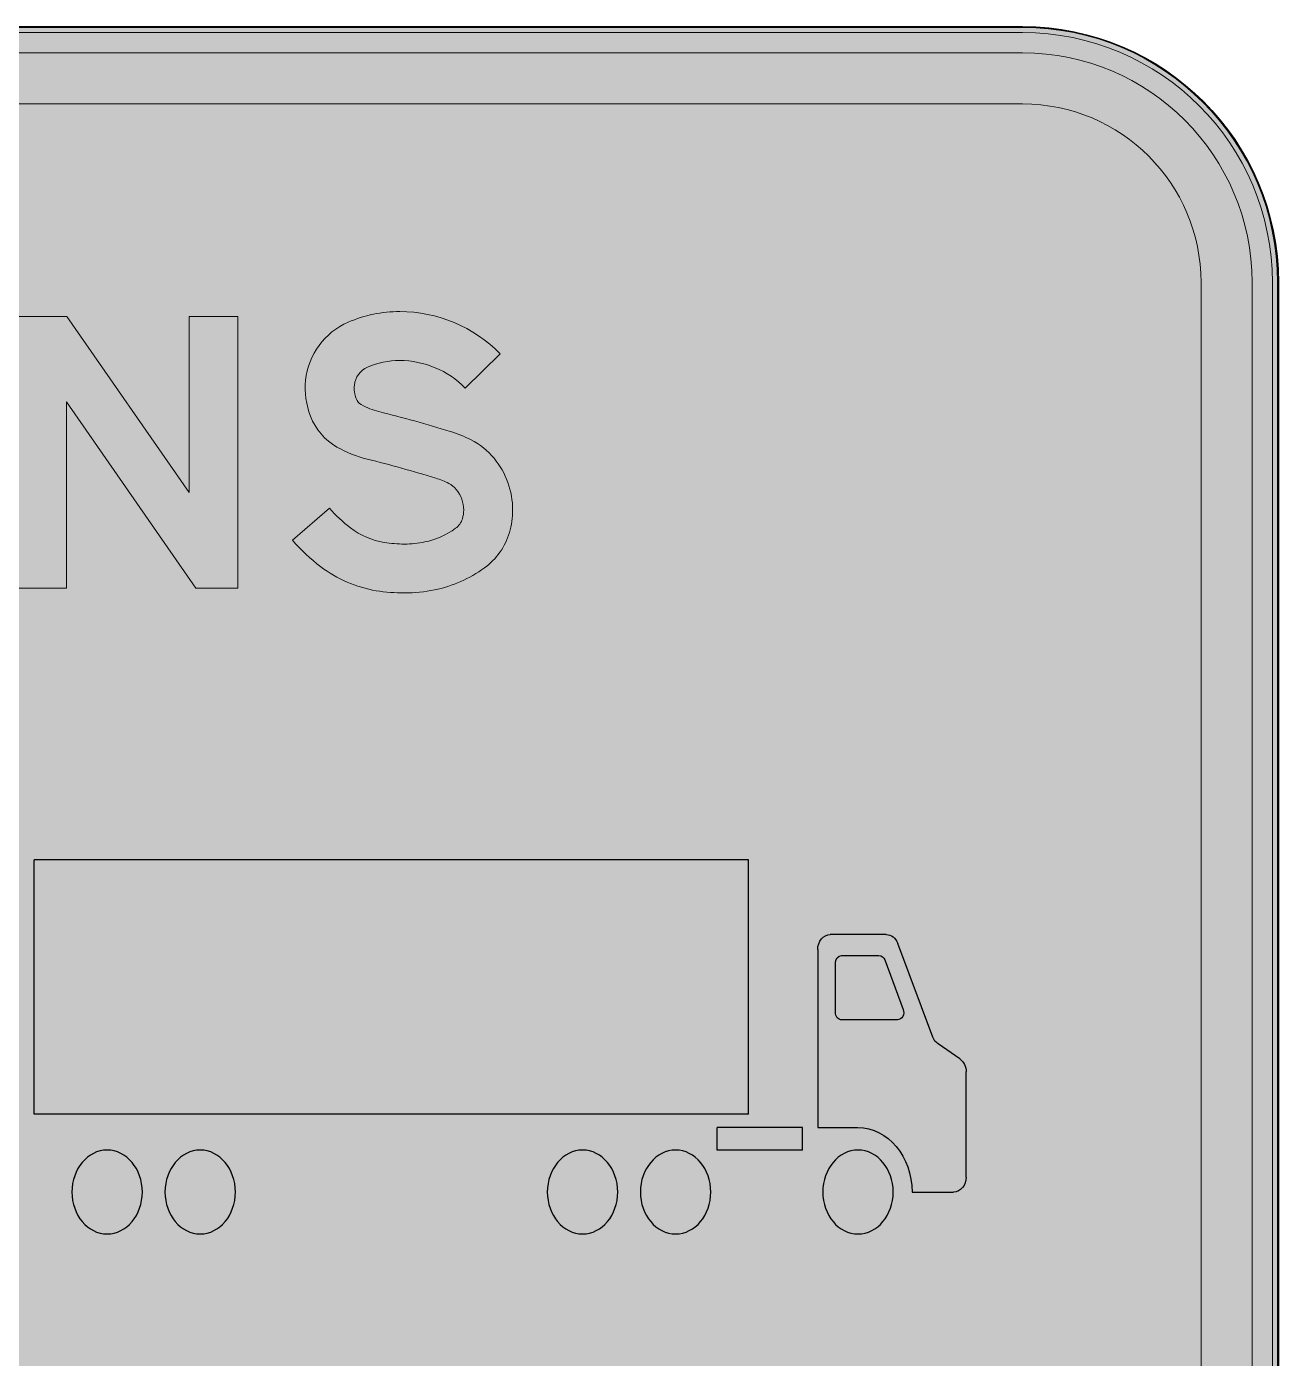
# Model space of a CAD drawing. Header units: millimetres. Extents: x 225 to 13152, y -1303 to 13251.
# Drawn here: x 13115.4 to 13152.22, y 13211.97 to 13251.16 of the extents above; entities that cross this region are included whole.
import ezdxf

# ---------------------------------------------------------------- set-up
doc = ezdxf.new("R2010")
doc.units = ezdxf.units.MM
doc.layers.get('0').update_dxf_attribs({"linetype": 'CONTINUOUS'})
for name, color, linetype, lineweight in [('GSBWFILL', 1, 'CONTINUOUS', 0), ('GSCOLORFILL', 3, 'CONTINUOUS', 0), ('GSOUTLINE', 7, 'CONTINUOUS', 0)]:
    doc.layers.add(name, color=color, linetype=linetype, lineweight=lineweight)
doc.layers.add('L18', color=4, linetype='CONTINUOUS')
doc.layers.add('L25', color=1, linetype='CONTINUOUS')

# ---------------------------------------------------------------- blocks, each defined once
blk = doc.blocks.new('*U205')
at = {"layer": 'GSBWFILL', "transparency": 33554687}
blk.add_hatch(color=256, dxfattribs=at).paths.add_polyline_path([(-1099.700000000001, -585), (1100, -585, 0.414213562373095), (1235, -450), (1235, 450, 0.414213562373095), (1100, 585), (-1100, 585, 0.414213562373095), (-1235, 450), (-1235, -450, 0.414213562373095), (-1100, -585), (-1100, -555, -0.414213562373095), (-1205, -450), (-1205, 450, -0.414213562373095), (-1100, 555), (1100, 555, -0.414213562373095), (1205, 450), (1205, -450, -0.414213562373095), (1100, -555), (-1099.700000000001, -555)])
at = {"layer": 'GSCOLORFILL', "transparency": 33554687}
for color, points in [(40, [(-1100, -600), (1100, -600, 0.414213562373095), (1250, -450), (1250, 450, 0.414213562373095), (1100, 600), (-1100, 600, 0.414213562373095), (-1250, 450), (-1250, -450, 0.414213562373095)]), (40, [(-1099.969999999999, -600), (1100, -600, 0.414213562373095), (1250, -450), (1250, 450, 0.414213562373095), (1100, 600), (-1100, 600, 0.414213562373095), (-1250, 450), (-1250, -450, 0.414213562373095), (-1100, -600), (-1100, -597, -0.414213562373095), (-1247, -450), (-1247, 450, -0.414213562373095), (-1100, 597), (1100, 597, -0.414213562373095), (1247, 450), (1247, -450, -0.414213562373095), (1100, -597), (-1099.969999999999, -597)]), (28, [(-1099.700000000001, -585), (1100, -585, 0.414213562373095), (1235, -450), (1235, 450, 0.414213562373095), (1100, 585), (-1100, 585, 0.414213562373095), (-1235, 450), (-1235, -450, 0.414213562373095), (-1100, -585), (-1100, -555, -0.414213562373095), (-1205, -450), (-1205, 450, -0.414213562373095), (-1100, 555), (1100, 555, -0.414213562373095), (1205, 450), (1205, -450, -0.414213562373095), (1100, -555), (-1099.700000000001, -555)])]:
    blk.add_hatch(color=color, dxfattribs=at).paths.add_polyline_path(points)
at = {"layer": 'GSBWFILL', "linetype": 'Continuous', "transparency": 33554687}
for points in [[(-1100, -600), (1100, -600, 0.414213562373095), (1250, -450), (1250, 450, 0.414213562373095), (1100, 600), (-1100, 600, 0.414213562373095), (-1250, 450), (-1250, -450, 0.414213562373095), (-1100, -600)], [(-1099.700000000001, -585), (1100, -585, 0.414213562373095), (1235, -450), (1235, 450, 0.414213562373095), (1100, 585), (-1100, 585, 0.414213562373095), (-1235, 450), (-1235, -450, 0.414213562373095), (-1100, -585), (-1100, -555, -0.414213562373095), (-1205, -450), (-1205, 450, -0.414213562373095), (-1100, 555), (1100, 555, -0.414213562373095), (1205, 450), (1205, -450, -0.414213562373095), (1100, -555), (-1099.700000000001, -555), (-1099.700000000001, -585)]]:
    blk.add_lwpolyline(points, format="xyb", close=True, dxfattribs=at).dxf.unprotected_set("ltscale", 0)
at = {"layer": 'GSCOLORFILL', "color": 40, "linetype": 'Continuous', "transparency": 33554687}
for points in [[(-1100, -600), (1100, -600, 0.414213562373095), (1250, -450), (1250, 450, 0.414213562373095), (1100, 600), (-1100, 600, 0.414213562373095), (-1250, 450), (-1250, -450, 0.414213562373095), (-1100, -600)], [(-1099.969999999999, -600), (1100, -600, 0.414213562373095), (1250, -450), (1250, 450, 0.414213562373095), (1100, 600), (-1100, 600, 0.414213562373095), (-1250, 450), (-1250, -450, 0.414213562373095), (-1100, -600), (-1100, -597, -0.414213562373095), (-1247, -450), (-1247, 450, -0.414213562373095), (-1100, 597), (1100, 597, -0.414213562373095), (1247, 450), (1247, -450, -0.414213562373095), (1100, -597), (-1099.969999999999, -597), (-1099.969999999999, -600)]]:
    blk.add_lwpolyline(points, format="xyb", close=True, dxfattribs=at).dxf.unprotected_set("ltscale", 0)
at = {"layer": 'GSCOLORFILL', "color": 28, "linetype": 'Continuous', "transparency": 33554687}
blk.add_lwpolyline([(-1099.700000000001, -585), (1100, -585, 0.414213562373095), (1235, -450), (1235, 450, 0.414213562373095), (1100, 585), (-1100, 585, 0.414213562373095), (-1235, 450), (-1235, -450, 0.414213562373095), (-1100, -585), (-1100, -555, -0.414213562373095), (-1205, -450), (-1205, 450, -0.414213562373095), (-1100, 555), (1100, 555, -0.414213562373095), (1205, 450), (1205, -450, -0.414213562373095), (1100, -555), (-1099.700000000001, -555), (-1099.700000000001, -585)], format="xyb", close=True, dxfattribs=at).dxf.unprotected_set("ltscale", 0)
at = {"layer": 'GSOUTLINE', "linetype": 'Continuous', "transparency": 33554687}
for points in [[(-1100, -600), (1100, -600, 0.414213562373095), (1250, -450), (1250, 450, 0.414213562373095), (1100, 600), (-1100, 600, 0.414213562373095), (-1250, 450), (-1250, -450, 0.414213562373095), (-1100, -600)], [(-1100, -585), (1100, -585, 0.414213562373095), (1235, -450), (1235, 450, 0.414213562373095), (1100, 585), (-1100, 585, 0.414213562373095), (-1235, 450), (-1235, -450, 0.414213562373095), (-1100, -585)], [(-1100, -555), (1100, -555, 0.414213562373095), (1205, -450), (1205, 450, 0.414213562373095), (1100, 555), (-1100, 555, 0.414213562373095), (-1205, 450), (-1205, -450, 0.414213562373095), (-1100, -555)]]:
    blk.add_lwpolyline(points, format="xyb", close=True, dxfattribs=at).dxf.unprotected_set("ltscale", 0)
blk = doc.blocks.new('*U161')
at = {"layer": 'GSBWFILL', "linetype": 'Continuous'}
blk.add_hatch(color=256, dxfattribs=at).paths.add_polyline_path([(57.00000000000007, 163.9999999999999), (57.00000000000001, 0), (93, 0), (93.00000000000006, 163.9999999999999), (150, 163.9999999999999), (150, 200), (0, 200), (0, 164)])
at = {"layer": 'GSCOLORFILL', "linetype": 'Continuous'}
blk.add_hatch(color=0, dxfattribs=at).paths.add_polyline_path([(150, 163.9999999999999), (150, 200), (0, 200), (0, 164), (57.00000000000006, 163.9999999999999), (56.99999999999999, 0), (93, 0), (93.00000000000006, 163.9999999999999)])
at = {"layer": 'GSBWFILL'}
blk.add_lwpolyline([(0, 164), (57.00000000000006, 163.9999999999999), (57, 0), (93, 0), (93.00000000000006, 163.9999999999999), (150, 163.9999999999999), (150, 200), (0, 200)], close=True, dxfattribs=at)
at = {"layer": 'GSCOLORFILL', "color": 0}
blk.add_lwpolyline([(0, 164), (57.00000000000006, 163.9999999999999), (57, 0), (93, 0), (93.00000000000006, 163.9999999999999), (150, 163.9999999999999), (150, 200), (0, 200)], close=True, dxfattribs=at)
at = {"layer": 'GSOUTLINE'}
blk.add_lwpolyline([(0, 164), (57.00000000000006, 163.9999999999999), (57, 0), (93, 0), (93.00000000000006, 163.9999999999999), (150, 163.9999999999999), (150, 200), (0, 200)], close=True, dxfattribs=at)
blk = doc.blocks.new('*U162')
at = {"layer": 'GSBWFILL'}
h = blk.add_hatch(color=256, dxfattribs=at)
edge = h.paths.add_edge_path()
edge.add_line((36.00499999523612, 163.9999999999999), (36.00499999523612, 200))
edge.add_line((36.00499999523612, 200), (96.68865915777639, 200))
edge.add_arc((96.68865914828642, 138.9999999985824), 61.00000000141762, -62.16300381389169, 89.99999999108633, ccw=False)
edge.add_line((125.1730801702538, 85.05894180339811), (161.9999999785624, 0))
edge.add_line((161.9999999785624, 0), (122.7706969207973, 0))
edge.add_line((122.7706969207973, 0), (88.99999998822256, 78))
edge.add_line((88.99999998822256, 78), (36.00999999523475, 78))
edge.add_line((36.00999999523475, 78), (35.99999999523612, 0))
edge.add_line((35.99999999523612, 0), (5.684341886080801e-14, 0))
edge.add_line((5.684341886080801e-14, 0), (5.684341886080801e-14, 200))
edge.add_line((5.684341886080801e-14, 200), (35.99279999523714, 200))
edge.add_line((35.99279999523714, 200), (36.00999999523475, 114))
edge.add_line((36.00999999523475, 114), (96.68865915777667, 114.000000001654))
edge.add_arc((96.68865915777644, 138.9999999999999), 24.99999999834591, 270.0000000000005, 449.9999999999999)
edge.add_line((96.6886591577765, 163.9999999983459), (36.00499999523612, 163.9999999999999))
at = {"layer": 'GSCOLORFILL'}
h = blk.add_hatch(color=0, dxfattribs=at)
edge = h.paths.add_edge_path()
edge.add_line((36.00499999523606, 163.9999999999999), (36.00499999523606, 200))
edge.add_line((36.00499999523606, 200), (96.68865915777633, 200))
edge.add_arc((96.68865914828633, 138.9999999985824), 61.00000000141762, -62.16300381389169, 89.99999999108633, ccw=False)
edge.add_line((125.1730801702537, 85.05894180339811), (161.9999999785623, 0))
edge.add_line((161.9999999785623, 0), (122.7706969207973, 0))
edge.add_line((122.7706969207973, 0), (88.9999999882225, 78))
edge.add_line((88.9999999882225, 78), (36.00999999523469, 78))
edge.add_line((36.00999999523469, 78), (35.99999999523607, 0))
edge.add_line((35.99999999523607, 0), (0, 0))
edge.add_line((0, 0), (0, 200))
edge.add_line((0, 200), (35.99279999523708, 200))
edge.add_line((35.99279999523708, 200), (36.00999999523469, 114))
edge.add_line((36.00999999523469, 114), (96.68865915777667, 114.000000001654))
edge.add_arc((96.68865915777641, 138.9999999999999), 24.99999999834591, 270.0000000000006, 449.9999999999999)
edge.add_line((96.68865915777644, 163.9999999983459), (36.00499999523606, 163.9999999999999))
at = {"layer": 'GSBWFILL'}
blk.add_lwpolyline([(36.00499999523612, 163.9999999999999), (36.00499999523612, 200), (96.68865915777639, 200, -0.7824316467772549), (125.1730801702538, 85.05894180339811), (161.9999999785624, 0), (122.7706969207973, 0), (88.99999998822256, 78), (36.00999999523475, 78), (35.99999999523612, 0), (5.684341886080801e-14, 0), (5.684341886080801e-14, 200), (35.99279999523714, 200), (36.00999999523475, 114), (96.68865915777667, 114.000000001654, 0.9999999999999943), (96.6886591577765, 163.9999999983459)], format="xyb", close=True, dxfattribs=at)
at = {"layer": 'GSCOLORFILL', "color": 0}
blk.add_lwpolyline([(36.00499999523606, 163.9999999999999), (36.00499999523606, 200), (96.68865915777633, 200, -0.7824316467772549), (125.1730801702537, 85.05894180339811), (161.9999999785623, 0), (122.7706969207973, 0), (88.9999999882225, 78), (36.00999999523469, 78), (35.99999999523607, 0), (0, 0), (0, 200), (35.99279999523708, 200), (36.00999999523469, 114), (96.68865915777667, 114.000000001654, 0.9999999999999943), (96.68865915777644, 163.9999999983459)], format="xyb", close=True, dxfattribs=at)
at = {"layer": 'GSOUTLINE'}
for points in [[(96.68865915777639, 200), (5.684341886080801e-14, 200), (5.684341886080801e-14, 0), (35.99999999523612, 0), (36.00999999523475, 78), (88.99999998822256, 78), (122.7706969207973, 0), (161.9999999785624, 0), (125.1730801702538, 85.05894180339811, 0.7824316467772549)], [(96.6886591577765, 163.9999999983459), (35.99999999523612, 164), (36.00999999523475, 114), (96.68865915777667, 114.000000001654, 0.9999999999999943)]]:
    blk.add_lwpolyline(points, format="xyb", close=True, dxfattribs=at)
blk = doc.blocks.new('*U163')
at = {"layer": 'GSBWFILL', "linetype": 'Continuous'}
blk.add_hatch(color=256, dxfattribs=at).paths.add_polyline_path([(0, 0), (39.04631096531398, 0), (58.78631096531399, 47), (102, 47), (101.9999999999999, 82.99999999999997), (73.90631096531399, 82.99999999999997), (102, 149.8897357968715), (130.093689034686, 83), (102.01, 83), (102.0099999999999, 46.99999999999999), (145.213689034686, 47), (164.953689034686, 0), (204, 0), (120, 200), (84, 200)])
at = {"layer": 'GSCOLORFILL', "linetype": 'Continuous'}
blk.add_hatch(color=0, dxfattribs=at).paths.add_polyline_path([(130.093689034686, 82.99999999999999), (102.01, 83), (102.0099999999999, 47), (145.213689034686, 47), (164.953689034686, 0), (204, 0), (120, 200), (84, 200), (0, 0), (39.04631096531398, 0), (58.78631096531399, 47), (102, 47), (102, 82.99999999999996), (73.906310965314, 83.00000000000001), (102, 149.8897357968715)])
at = {"layer": 'GSBWFILL'}
blk.add_lwpolyline([(130.093689034686, 82.99999999999999), (102.01, 83), (102.0099999999999, 47), (145.213689034686, 47), (164.953689034686, 0), (204, 0), (120, 200), (84, 200), (0, 0), (39.04631096531398, 0), (58.78631096531399, 47), (102, 47), (101.9999999999999, 82.99999999999997), (73.90631096531399, 83), (102, 149.8897357968715)], close=True, dxfattribs=at)
at = {"layer": 'GSCOLORFILL', "color": 0}
blk.add_lwpolyline([(130.093689034686, 82.99999999999999), (102.01, 83), (102.0099999999999, 47), (145.213689034686, 47), (164.953689034686, 0), (204, 0), (120, 200), (84, 200), (0, 0), (39.04631096531398, 0), (58.78631096531399, 47), (102, 47), (101.9999999999999, 82.99999999999997), (73.90631096531399, 83), (102, 149.8897357968715)], close=True, dxfattribs=at)
at = {"layer": 'GSOUTLINE'}
for points in [[(58.78631096531399, 47), (145.213689034686, 46.99999999999999), (164.953689034686, 0), (204, 0), (120, 200), (84, 200), (0, 0), (39.04631096531399, 0)], [(130.093689034686, 82.99999999999999), (102, 149.8897357968715), (73.90631096531399, 83)]]:
    blk.add_lwpolyline(points, close=True, dxfattribs=at)
blk = doc.blocks.new('*U164')
at = {"layer": 'GSBWFILL', "linetype": 'Continuous'}
blk.add_hatch(color=256, dxfattribs=at).paths.add_polyline_path([(0, 0), (36, 0), (36, 200), (0, 200)])
at = {"layer": 'GSCOLORFILL', "linetype": 'Continuous'}
blk.add_hatch(color=0, dxfattribs=at).paths.add_polyline_path([(36, 200), (0, 200), (0, 0), (36, 0)])
at = {"layer": 'GSBWFILL'}
blk.add_lwpolyline([(0, 0), (0, 200), (36, 200), (36, 0)], close=True, dxfattribs=at)
at = {"layer": 'GSCOLORFILL', "color": 0}
blk.add_lwpolyline([(0, 0), (0, 200), (36, 200), (36, 0)], close=True, dxfattribs=at)
at = {"layer": 'GSOUTLINE'}
blk.add_lwpolyline([(0, 0), (0, 200), (36, 200), (36, 0)], close=True, dxfattribs=at)
blk = doc.blocks.new('*U165')
at = {"layer": 'GSBWFILL', "linetype": 'Continuous'}
blk.add_hatch(color=256, dxfattribs=at).paths.add_polyline_path([(131, 0), (162, 0), (162, 200), (126, 200), (126, 70.38686046613338), (36.12227550571287, 200), (0, 200), (0, 0), (36, 0), (36, 137)])
at = {"layer": 'GSCOLORFILL', "linetype": 'Continuous'}
blk.add_hatch(color=0, dxfattribs=at).paths.add_polyline_path([(162, 200), (126, 200), (126, 70.38686046613338), (36.12227550571287, 200), (0, 200), (0, 0), (36, 0), (36, 137), (131, 0), (162, 0)])
at = {"layer": 'GSBWFILL'}
blk.add_lwpolyline([(162, 200), (162, 0), (131, 0), (36, 137), (36, 0), (0, 0), (0, 200), (36.12227550571288, 200), (126, 70.38686046613333), (126, 200)], close=True, dxfattribs=at)
at = {"layer": 'GSCOLORFILL', "color": 0}
blk.add_lwpolyline([(162, 200), (162, 0), (131, 0), (36, 137), (36, 0), (0, 0), (0, 200), (36.12227550571288, 200), (126, 70.38686046613333), (126, 200)], close=True, dxfattribs=at)
at = {"layer": 'GSOUTLINE'}
blk.add_lwpolyline([(162, 200), (162, 0), (131, 0), (36, 137), (36, 0), (0, 0), (0, 200), (36.12227550571286, 200), (126, 70.38686046613333), (126, 200)], close=True, dxfattribs=at)
blk = doc.blocks.new('*U166')
at = {"layer": 'GSBWFILL'}
h = blk.add_hatch(color=256, dxfattribs=at)
edge = h.paths.add_edge_path()
edge.add_arc((102.1677367288178, 57.50820776820213), 23.83226327118223, 6.832938938193173e-14, 39.55608542603352)
edge.add_arc((107.1534970872967, 61.62635490903778), 17.36566120937627, 39.55608542603418, 63.01077826704883)
edge.add_arc((87.8050587171796, 23.63524046432323), 59.99999999999925, 63.01077826704869, 72.8961176715449)
edge.add_arc((-169.4735156778506, -812.46024808554), 934.7845053589897, 72.89611767154476, 76.10673573896845)
edge.add_arc((75.69239005524184, 178.7088812800609), 86.25543721979645, 240.1812424533808, 256.1067357389686, ccw=False)
edge.add_arc((55.0358952433962, 142.6679730541961), 44.71463987962718, 201.2247471099137, 240.1812424533812, ccw=False)
edge.add_arc((66.646312128295, 147.1771271481237), 57.16992995589305, 174.1420972584934, 201.2247471099136, ccw=False)
edge.add_arc((61.79447591919619, 147.6749130327941), 52.29262482017525, 113.3248090472218, 174.1420972584929, ccw=False)
edge.add_arc((78.90863453129744, 107.9835979516592), 95.5164020483408, 90.00000000000011, 113.32480904722209, ccw=False)
edge.add_arc((78.90863453129735, 100.0247905084006), 103.4752094915994, 44.43422151187508, 90, ccw=False)
edge.add_line((152.7955899241834, 172.4667452176714), (127.089622212566, 147.263506854134))
edge.add_arc((78.90863453129734, 100.0247905084006), 67.4752094915994, 44.43422151187518, 89.99999999999997)
edge.add_arc((78.90863453129748, 107.9835979516591), 59.51640204834086, 90.00000000000011, 113.324809047222)
edge.add_arc((61.79447591919633, 147.674913032794), 16.29262482017533, 113.3248090472216, 174.1420972584926)
edge.add_arc((66.64631212829485, 147.1771271481235), 21.16992995589287, 174.1420972584935, 201.2247471099135)
edge.add_arc((55.03589524339601, 142.6679730541961), 8.714639879627033, 201.2247471099151, 240.1812424533825)
edge.add_arc((75.69239005524224, 178.7088812800619), 50.25543721979742, 240.1812424533807, 256.1067357389685)
edge.add_arc((-169.4735156778484, -812.4602480855314), 970.7845053589808, 72.8961176715448, 76.1067357389685, ccw=False)
edge.add_arc((87.80505871717845, 23.63524046432066), 96.00000000000209, 63.010778267048806, 72.89611767154503, ccw=False)
edge.add_arc((107.1534970872962, 61.62635490903731), 53.36566120937694, 39.55608542603369, 63.01077826704852, ccw=False)
edge.add_arc((102.1677367288177, 57.50820776820207), 59.83226327118229, 1.1368683772161603e-13, 39.55608542603352, ccw=False)
edge.add_arc((103.6269646087591, 57.50820776820174), 58.37303539124093, -16.502784206950082, 3.979039320256561e-13, ccw=False)
edge.add_arc((112.1326712234255, 54.9882530896153), 49.50189022294897, 306.067654283575, 343.4972157930495, ccw=False)
edge.add_arc((85.46325567343933, 91.60455398895405), 94.8010206486951, 281.64463353434644, 306.0676542835746, ccw=False)
edge.add_arc((82.48655818798457, 106.0487587405361), 109.5487587405361, 269.9999999999998, 281.6446335343465, ccw=False)
edge.add_arc((82.48655818798396, 125.621958325544), 129.121958325544, 260.73485717810445, 270.0000000000001, ccw=False)
edge.add_arc((76.4331664513607, 88.5145574524285), 91.52404945982235, 232.6491566250259, 260.73485717810445, ccw=False)
edge.add_arc((105.4234516809131, 126.4997735101296), 139.3080768815565, 220.820184332199, 232.6491566250259, ccw=False)
edge.add_line((0, 35.43586122804156), (27.24353350839601, 58.96860186692398))
edge.add_arc((105.4234516809135, 126.4997735101296), 103.3080768815567, 220.8201843321989, 232.6491566250257)
edge.add_arc((76.43316645136075, 88.5145574524285), 55.52404945982237, 232.6491566250259, 260.7348571781044)
edge.add_arc((82.4865581879839, 125.6219583255439), 93.12195832554396, 260.7348571781044, 270.0000000000001)
edge.add_arc((82.48655818798446, 106.0487587405378), 73.54875874053782, 269.9999999999997, 281.6446335343464)
edge.add_arc((85.46325567343933, 91.6045539889536), 58.80102064869467, 281.6446335343466, 306.0676542835747)
edge.add_arc((112.1326712234256, 54.98825308961523), 13.5018902229488, 306.0676542835752, 343.4972157930496)
edge.add_arc((103.626964608759, 57.50820776820193), 22.37303539124099, 343.49721579305, 360.0000000000006)
at = {"layer": 'GSCOLORFILL'}
h = blk.add_hatch(color=0, dxfattribs=at)
edge = h.paths.add_edge_path()
edge.add_arc((102.1677367288178, 57.50820776820218), 23.83226327118223, 6.832938938193173e-14, 39.55608542603352)
edge.add_arc((107.1534970872967, 61.62635490903784), 17.36566120937627, 39.55608542603418, 63.01077826704883)
edge.add_arc((87.8050587171796, 23.63524046432329), 59.99999999999925, 63.01077826704869, 72.8961176715449)
edge.add_arc((-169.4735156778506, -812.46024808554), 934.7845053589897, 72.89611767154476, 76.10673573896845)
edge.add_arc((75.69239005524184, 178.708881280061), 86.25543721979645, 240.1812424533808, 256.1067357389686, ccw=False)
edge.add_arc((55.0358952433962, 142.6679730541962), 44.71463987962718, 201.2247471099137, 240.1812424533812, ccw=False)
edge.add_arc((66.646312128295, 147.1771271481238), 57.16992995589305, 174.1420972584934, 201.2247471099136, ccw=False)
edge.add_arc((61.79447591919619, 147.6749130327941), 52.29262482017525, 113.3248090472218, 174.1420972584929, ccw=False)
edge.add_arc((78.90863453129744, 107.9835979516593), 95.5164020483408, 90.00000000000011, 113.32480904722209, ccw=False)
edge.add_arc((78.90863453129735, 100.0247905084006), 103.4752094915994, 44.43422151187508, 90, ccw=False)
edge.add_line((152.7955899241834, 172.4667452176715), (127.089622212566, 147.2635068541341))
edge.add_arc((78.90863453129734, 100.0247905084007), 67.4752094915994, 44.43422151187518, 89.99999999999997)
edge.add_arc((78.90863453129748, 107.9835979516592), 59.51640204834086, 90.00000000000011, 113.324809047222)
edge.add_arc((61.79447591919633, 147.6749130327941), 16.29262482017533, 113.3248090472216, 174.1420972584926)
edge.add_arc((66.64631212829485, 147.1771271481235), 21.16992995589287, 174.1420972584935, 201.2247471099135)
edge.add_arc((55.03589524339601, 142.6679730541962), 8.714639879627033, 201.2247471099151, 240.1812424533825)
edge.add_arc((75.69239005524224, 178.7088812800619), 50.25543721979742, 240.1812424533807, 256.1067357389685)
edge.add_arc((-169.4735156778484, -812.4602480855314), 970.7845053589808, 72.8961176715448, 76.1067357389685, ccw=False)
edge.add_arc((87.80505871717845, 23.63524046432072), 96.00000000000209, 63.010778267048806, 72.89611767154503, ccw=False)
edge.add_arc((107.1534970872962, 61.62635490903737), 53.36566120937694, 39.55608542603369, 63.01077826704852, ccw=False)
edge.add_arc((102.1677367288177, 57.50820776820213), 59.83226327118229, 1.1368683772161603e-13, 39.55608542603352, ccw=False)
edge.add_arc((103.6269646087591, 57.50820776820179), 58.37303539124093, -16.502784206950082, 3.979039320256561e-13, ccw=False)
edge.add_arc((112.1326712234255, 54.98825308961536), 49.50189022294897, 306.067654283575, 343.4972157930495, ccw=False)
edge.add_arc((85.46325567343929, 91.60455398895411), 94.80102064869513, 281.6446335343465, 306.0676542835746, ccw=False)
edge.add_arc((82.48655818798457, 106.0487587405362), 109.5487587405361, 269.9999999999998, 281.6446335343465, ccw=False)
edge.add_arc((82.48655818798396, 125.621958325544), 129.121958325544, 260.73485717810445, 270.0000000000001, ccw=False)
edge.add_arc((76.43316645136073, 88.51455745242856), 91.52404945982238, 232.6491566250259, 260.73485717810445, ccw=False)
edge.add_arc((105.4234516809131, 126.4997735101297), 139.3080768815565, 220.820184332199, 232.6491566250259, ccw=False)
edge.add_line((0, 35.43586122804162), (27.24353350839601, 58.968601866924))
edge.add_arc((105.4234516809135, 126.4997735101296), 103.3080768815567, 220.8201843321989, 232.6491566250257)
edge.add_arc((76.43316645136075, 88.51455745242853), 55.52404945982237, 232.6491566250259, 260.7348571781044)
edge.add_arc((82.48655818798373, 125.621958325544), 93.12195832554394, 260.7348571781046, 270.0000000000002)
edge.add_arc((82.48655818798446, 106.0487587405379), 73.54875874053782, 269.9999999999997, 281.6446335343464)
edge.add_arc((85.4632556734394, 91.60455398895364), 58.80102064869465, 281.6446335343465, 306.0676542835746)
edge.add_arc((112.1326712234255, 54.98825308961528), 13.50189022294884, 306.0676542835753, 343.4972157930497)
edge.add_arc((103.626964608759, 57.50820776820199), 22.37303539124099, 343.49721579305, 360.0000000000006)
at = {"layer": 'GSBWFILL'}
blk.add_lwpolyline([(126, 57.50820776820215, 0.1743304954717333), (120.5424491874822, 72.68538519644424, 0.1026991963822993), (115.0344314514025, 77.10075514903069, 0.04315969887402462), (105.4513640290994, 80.98162578056109, 0.01400988057183624), (54.98125867972931, 94.9768713488255, -0.06960013284270304), (32.801181761046, 103.8734304493072, -0.1716360035512778), (13.35436019429551, 126.4800560938415, -0.1187234951562883), (9.774919317474087, 153.0119854085295, -0.2717749908022042), (41.08956920335277, 195.6939243561421, -0.1021265273709435), (78.90863453129737, 203.5, -0.2014799836775048), (152.7955899241834, 172.4667452176714), (127.089622212566, 147.263506854134, 0.2014799836775047), (78.90863453129737, 167.5, 0.1021265273709431), (55.34352268787541, 162.6360234841711, 0.2717749908022039), (45.58692998058166, 149.3377654551959, 0.1187234951562877), (46.91239098258097, 139.5130361679643, 0.1716360035512769), (50.70247063465513, 135.1071279035569, 0.06960013284270296), (63.62535989294918, 129.923681134779, -0.01400988057183625), (116.039147216251, 115.3894569703044, -0.04315969887402459), (131.3720550919364, 109.1800639598556, -0.1026991963822996), (148.2985057980094, 95.61138182545061, -0.1743304954717333), (162, 57.50820776820215, -0.0721316908843222), (159.5953772349078, 40.92665027512463, -0.164784960601969), (141.2764200869867, 14.97476739013437, -0.1069707658156256), (104.597983862003, -1.245301655436165, -0.05085306687622443), (82.4865581879842, -3.500000000000014, -0.04044884992955392), (61.69748190355608, -1.815455447114473, -0.1231641550803296), (20.90607000580076, 15.7588484678444, -0.05165950962832984), (0, 35.43586122804156), (27.24353350839601, 58.96860186692398, 0.05165950962832951), (42.74705588697816, 44.37652370078759, 0.1231641550803296), (67.49360485541308, 33.71488312046684, 0.04044884992955369), (82.48655818798409, 32.49999999999999, 0.05085306687622443), (97.33170961648659, 34.01375758596934, 0.1069707658156254), (120.0817757135521, 44.07437305556637, 0.1647849606019683), (125.0783636679948, 51.15288000174188, 0.07213169088432243)], format="xyb", close=True, dxfattribs=at)
at = {"layer": 'GSCOLORFILL', "color": 0}
blk.add_lwpolyline([(126, 57.50820776820221, 0.1743304954717333), (120.5424491874822, 72.6853851964443, 0.1026991963822993), (115.0344314514025, 77.10075514903075, 0.04315969887402462), (105.4513640290994, 80.98162578056115, 0.01400988057183624), (54.98125867972931, 94.97687134882555, -0.06960013284270304), (32.801181761046, 103.8734304493073, -0.1716360035512778), (13.35436019429551, 126.4800560938416, -0.1187234951562883), (9.774919317474087, 153.0119854085295, -0.2717749908022042), (41.08956920335277, 195.6939243561422, -0.1021265273709435), (78.90863453129737, 203.5000000000001, -0.2014799836775048), (152.7955899241834, 172.4667452176715), (127.089622212566, 147.2635068541341, 0.2014799836775047), (78.90863453129737, 167.5000000000001, 0.1021265273709431), (55.34352268787541, 162.6360234841711, 0.2717749908022039), (45.58692998058166, 149.337765455196, 0.1187234951562877), (46.91239098258097, 139.5130361679644, 0.1716360035512769), (50.70247063465513, 135.1071279035569, 0.06960013284270296), (63.62535989294918, 129.923681134779, -0.01400988057183625), (116.039147216251, 115.3894569703045, -0.04315969887402459), (131.3720550919364, 109.1800639598556, -0.1026991963822996), (148.2985057980094, 95.61138182545066, -0.1743304954717333), (162, 57.50820776820221, -0.0721316908843222), (159.5953772349078, 40.92665027512469, -0.164784960601969), (141.2764200869867, 14.97476739013443, -0.1069707658156256), (104.597983862003, -1.245301655436123, -0.05085306687622443), (82.4865581879842, -3.499999999999972, -0.04044884992955392), (61.69748190355608, -1.815455447114431, -0.1231641550803296), (20.90607000580076, 15.75884846784446, -0.05165950962832984), (0, 35.43586122804162), (27.24353350839601, 58.968601866924, 0.05165950962832951), (42.74705588697816, 44.37652370078762, 0.1231641550803296), (67.49360485541308, 33.71488312046687, 0.04044884992955369), (82.48655818798409, 32.50000000000004, 0.05085306687622443), (97.33170961648659, 34.0137575859694, 0.1069707658156254), (120.0817757135521, 44.0743730555664, 0.1647849606019683), (125.0783636679948, 51.15288000174193, 0.07213169088432243)], format="xyb", close=True, dxfattribs=at)
at = {"layer": 'GSOUTLINE'}
blk.add_lwpolyline([(126, 57.50820776820215, 0.1743304954717333), (120.5424491874822, 72.68538519644424, 0.1026991963822993), (115.0344314514025, 77.10075514903069, 0.04315969887402462), (105.4513640290994, 80.98162578056109, 0.01400988057183624), (54.98125867972931, 94.9768713488255, -0.06960013284270304), (32.801181761046, 103.8734304493072, -0.1716360035512778), (13.35436019429551, 126.4800560938415, -0.1187234951562883), (9.774919317474087, 153.0119854085295, -0.2717749908022042), (41.08956920335277, 195.6939243561421, -0.1021265273709435), (78.90863453129737, 203.5, -0.2014799836775048), (152.7955899241834, 172.4667452176714), (127.089622212566, 147.263506854134, 0.2014799836775047), (78.90863453129737, 167.5, 0.1021265273709431), (55.34352268787541, 162.6360234841711, 0.2717749908022039), (45.58692998058166, 149.3377654551959, 0.1187234951562877), (46.91239098258097, 139.5130361679643, 0.1716360035512769), (50.70247063465513, 135.1071279035569, 0.06960013284270296), (63.62535989294918, 129.923681134779, -0.01400988057183625), (116.039147216251, 115.3894569703044, -0.04315969887402459), (131.3720550919364, 109.1800639598556, -0.1026991963822996), (148.2985057980094, 95.61138182545061, -0.1743304954717333), (162, 57.50820776820215, -0.0721316908843222), (159.5953772349078, 40.92665027512463, -0.164784960601969), (141.2764200869867, 14.97476739013437, -0.1069707658156256), (104.597983862003, -1.245301655436165, -0.05085306687622443), (82.4865581879842, -3.500000000000014, -0.04044884992955392), (61.69748190355608, -1.815455447114473, -0.1231641550803296), (20.90607000580076, 15.7588484678444, -0.05165950962832984), (0, 35.43586122804156), (27.24353350839601, 58.96860186692398, 0.05165950962832951), (42.74705588697816, 44.37652370078759, 0.1231641550803296), (67.49360485541308, 33.71488312046684, 0.04044884992955369), (82.48655818798409, 32.49999999999999, 0.05085306687622443), (97.33170961648659, 34.01375758596934, 0.1069707658156254), (120.0817757135521, 44.07437305556637, 0.1647849606019683), (125.0783636679948, 51.15288000174188, 0.07213169088432243)], format="xyb", close=True, dxfattribs=at)
blk = doc.blocks.new('*U160')
at = {"layer": 'GSCOLORFILL', "color": 28, "yscale": 0.8}
for name, p, xscale, zscale in [('*U161', (0, 0), 0.8, 0.8), ('*U162', (147.1999999999989, 0), 0.8000000001058608, 0.8000000001058608), ('*U163', (294.3999999999978, 0), 0.8, 0.8), ('*U164', (484.7999999999975, 0), 0.8, 0.8), ('*U165', (555.1999999999953, 0), 0.8, 0.8), ('*U166', (716.7999999999938, 0), 0.8, 0.8)]:
    blk.add_blockref(name, p, dxfattribs=dict(at, xscale=xscale, zscale=zscale))
blk = doc.blocks.new('*U154')
at = {"layer": 'GSCOLORFILL'}
blk.add_blockref('*U160', (-46.39999999999782, 0), dxfattribs=at)
blk = doc.blocks.new('4_Trailer_RT')
at = {"layer": 'L25'}
h = blk.add_hatch(color=256, dxfattribs=at)
edge = h.paths.add_edge_path()
edge.add_arc((-1143.20682709241, -195.7789875942235), 24.66560674905607, 0, 360)
edge = h.paths.add_edge_path()
edge.add_arc((-1078.019152112764, -195.7789875942235), 24.66560674905607, 0, 360)
edge = h.paths.add_edge_path()
edge.add_arc((-513.7933977281064, -195.7789875942235), 24.66560674905607, 0, 360)
edge = h.paths.add_edge_path()
edge.add_arc((-448.6057227484562, -195.7789875942235), 24.66560674905607, 0, 360)
edge = h.paths.add_edge_path()
edge.add_arc((-180.8077066158476, -195.7789875942235), 24.66560674905607, 0, 360)
edge = h.paths.add_edge_path()
edge.add_arc((-115.620031636201, -195.7789875942235), 24.66560674905607, 0, 360)
edge = h.paths.add_edge_path()
edge.add_arc((-810.2211359801549, -195.7789875942235), 24.66560674905607, 0, 360)
edge = h.paths.add_edge_path()
edge.add_arc((-745.0334610005048, -195.7789875942235), 24.66560674905607, 0, 360)
edge = h.paths.add_edge_path()
edge.add_arc((115.6200316361974, -195.7789875942235), 24.66560674905607, 0, 360)
edge = h.paths.add_edge_path()
edge.add_arc((180.8077066158476, -195.7789875942235), 24.66560674905607, 0, 360)
edge = h.paths.add_edge_path()
edge.add_arc((448.6057227484562, -195.7789875942235), 24.66560674905607, 0, 360)
edge = h.paths.add_edge_path()
edge.add_arc((513.7933977281027, -195.7789875942235), 24.66560674905607, 0, 360)
h.paths.add_polyline_path([(-1194.299869644026, -149.9714322031159), (-1194.299869644026, -0.2159626552765985), (-693.9404184488922, -0.2159626552765985), (-693.9404184488922, -149.9714322031159)])
h.paths.add_polyline_path([(-564.8864402797226, -149.9714322031159), (-564.8864402797226, -0.2159626552765985), (-64.52698908458115, -0.2159626552765985), (-64.52698908458115, -149.9714322031159)])
h.paths.add_polyline_path([(-683.3694441278676, -157.8996629438861), (-575.4574146007471, -157.8996629438861), (-575.4574146007471, -171.113380845165), (-683.3694441278676, -171.113380845165)])
h.paths.add_polyline_path([(-1232.179194294364, -157.8996629438861), (-1172.345885185954, -157.8996629438861), (-1172.345885185954, -171.113380845165), (-1232.179194294364, -171.113380845165)])
h.paths.add_polyline_path([(64.52698908458115, -149.9714322031159), (64.52698908458115, -0.2159626552765985), (564.8864402797226, -0.2159626552765985), (564.8864402797226, -149.9714322031159)])
h.paths.add_polyline_path([(-53.95601476356023, -157.8996629438861), (53.95601476356023, -157.8996629438861), (53.95601476356023, -171.113380845165), (-53.95601476356023, -171.113380845165)])
h = blk.add_hatch(color=256, dxfattribs=at)
h.dxf.hatch_style = 1
edge = h.paths.add_edge_path()
edge.add_arc((-1270.939433471453, -195.3503772610802), 24.66560674905607, 0, 360)
edge = h.paths.add_edge_path()
edge.add_line((-1242.750168615388, -52.64222392725605), (-1242.750168615388, -157.4710526107428))
edge.add_line((-1242.750168615388, -157.4710526107428), (-1270.939433471453, -157.4710526107428))
edge.add_arc((-1270.939433471451, -195.3503772610784), 37.87932465033555, 90.00000000000276, 180.0000000000028)
edge.add_line((-1308.818758121786, -195.3503772610802), (-1337.888937504606, -195.3503772610802))
edge.add_arc((-1337.888937504604, -186.5412319935604), 8.809145267519852, 179.9999999999881, 269.9999999999882, ccw=False)
edge.add_line((-1346.698082772124, -186.5412319935585), (-1346.698082772124, -124.6776903519403))
edge.add_arc((-1337.888937504603, -124.6776903519403), 8.80914526752099, 119.99999999999869, 180, ccw=False)
edge.add_line((-1342.293510138363, -117.0487467646399), (-1326.991980699939, -108.2144046243502))
edge.add_arc((-1331.396553333694, -100.5854610370452), 8.809145267522208, 299.999999999957, 335.9999999999574)
edge.add_line((-1323.348998688838, -104.1684632115303), (-1298.812783565809, -49.05922175277556))
edge.add_arc((-1290.765228920949, -52.64222392725333), 8.809145267522473, 90.00000000001108, 156.0000000000099, ccw=False)
edge.add_line((-1290.765228920951, -43.83307865973075), (-1251.559313882906, -43.83307865973075))
edge.add_arc((-1251.55931388291, -52.64222392725242), 8.809145267521671, -2.3703705664956942e-11, 89.99999999997641, ccw=False)
edge = h.paths.add_edge_path(flags=16)
edge.add_arc((-1285.616575677277, -60.57045466802083), 4.404572633759017, 89.99999999997488, 155.999999999979)
edge.add_line((-1289.640352999704, -58.77895358078058), (-1302.583230747998, -87.84913296359991))
edge.add_arc((-1298.559453425569, -89.64063405083925), 4.404572633760434, 155.9999999999988, 270.000000000003)
edge.add_line((-1298.559453425569, -94.04520668459918), (-1259.487544623677, -94.04520668459918))
edge.add_arc((-1259.487544623677, -89.64063405083834), 4.404572633760836, 270, 360)
edge.add_line((-1255.082971989916, -89.64063405083834), (-1255.082971989916, -60.57045466801901))
edge.add_arc((-1259.487544623675, -60.57045466802083), 4.404572633759017, 2.366186789687497e-11, 90.00000000002368)
edge.add_line((-1259.487544623677, -56.16588203426181), (-1285.616575677275, -56.16588203426181))
for p, q in [((-1194.299869644026, -149.5428218699726), (-1194.299869644026, 0.2126476778666984)), ((-1194.299869644026, 0.2126476778666984), (-693.9404184488922, 0.2126476778666984)), ((-693.9404184488922, -149.5428218699726), (-693.9404184488922, 0.2126476778666984)), ((-1194.299869644026, -149.5428218699726), (-693.9404184488922, -149.5428218699726)), ((-1232.179194294364, -157.4710526107428), (-1172.345885185954, -157.4710526107428)), ((-1232.179194294364, -170.6847705120217), (-1232.179194294364, -157.4710526107428)), ((-1172.345885185954, -170.6847705120217), (-1172.345885185954, -157.4710526107428)), ((-1232.179194294364, -170.6847705120217), (-1172.345885185954, -170.6847705120217))]:
    blk.add_line(p, q, dxfattribs=at)
for points in [[(-1242.750168615388, -52.64222392725605), (-1242.750168615388, -157.4710526107428), (-1270.939433471453, -157.4710526107428, 0.414213562373095), (-1308.818758121786, -195.3503772610802), (-1337.888937504606, -195.3503772610802, -0.414213562373095), (-1346.698082772124, -186.5412319935585), (-1346.698082772124, -124.6776903519403, -0.2679491924311228), (-1342.293510138363, -117.0487467646399), (-1326.991980699939, -108.2144046243502, 0.1583844403245365), (-1323.348998688838, -104.1684632115303), (-1298.812783565809, -49.05922175277556, -0.2962134949620805), (-1290.765228920951, -43.83307865973075), (-1251.559313882906, -43.83307865973075, -0.414213562373095)], [(-1285.616575677275, -56.16588203426181, 0.2962134949620808), (-1289.640352999704, -58.77895358078058), (-1302.583230747998, -87.84913296359991, 0.5429556996384362), (-1298.559453425569, -94.04520668459918), (-1259.487544623677, -94.04520668459918, 0.4142135623730955), (-1255.082971989916, -89.64063405083834), (-1255.082971989916, -60.57045466801901, 0.4142135623730943), (-1259.487544623677, -56.16588203426181)]]:
    blk.add_lwpolyline(points, format="xyb", close=True, dxfattribs=at)
for centre in [(-1270.939433471453, -195.3503772610802), (-1143.20682709241, -195.3503772610802), (-1078.019152112764, -195.3503772610802), (-810.2211359801549, -195.3503772610802), (-745.0334610005048, -195.3503772610802)]:
    blk.add_circle(centre, 24.66560674905607, dxfattribs=at)
blk = doc.blocks.new('4_Trailer_RoadTrain')
at = {"xscale": 0.84}
blk.add_blockref('4_Trailer_RT', (64.40576977271303, 0), dxfattribs=at)

msp = doc.modelspace()

# ---------------------------------------------------------------- linework, layer by layer
at = {"layer": 'L18'}
msp.add_lwpolyline([(13144.69220808167, 13191.11026316342), (13034.69220808167, 13191.11026316342, -0.4142135623730951), (13027.16720808168, 13198.63526316342), (13027.16720808168, 13243.63526316342, -0.4142135623730951), (13034.69220808167, 13251.16026316342), (13144.69220808167, 13251.16026316342, -0.4142135623730951), (13152.21720808168, 13243.63526316342), (13152.21720808168, 13198.63526316342, -0.4142135623730951)], format="xyb", close=True, dxfattribs=at)

# ---------------------------------------------------------------- block references
at = {"layer": 'GSCOLORFILL', "xscale": 0.05, "yscale": 0.05, "zscale": 0.05}
for name, p in [('*U205', (13089.69220808167, 13221.13526316342)), ('*U154', (13089.69220808167, 13234.63526316342))]:
    msp.add_blockref(name, p, dxfattribs=at)
at = {"layer": 'L25', "xscale": -0.05, "yscale": 0.05, "zscale": 0.05}
msp.add_blockref('4_Trailer_RoadTrain', (13089.69185808168, 13226.63526316342), dxfattribs=at)

doc.saveas('drawing.dxf')
